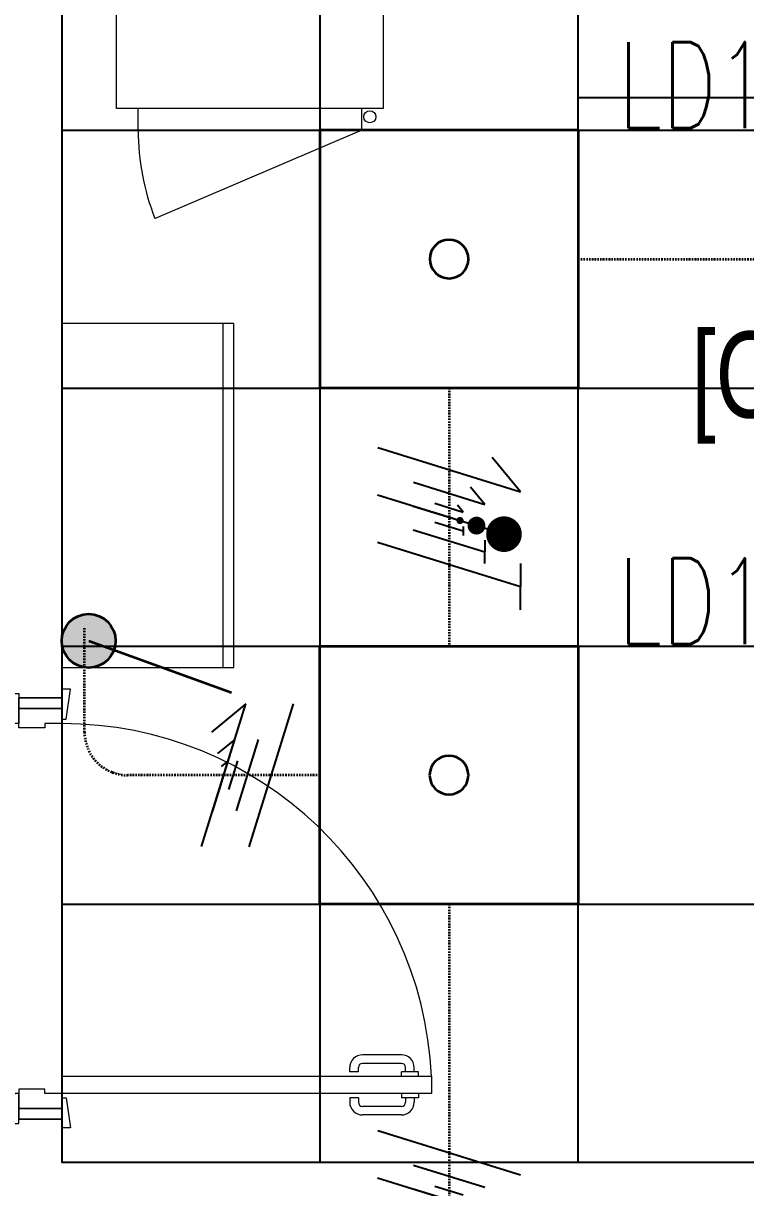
# Model space of a CAD drawing. Extents: x -12260 to 184725, y -29287 to 19916.
# Drawn here: x 35286 to 36966, y 5476 to 8183 of the extents above; entities that cross this region are included whole.
import ezdxf
from ezdxf.enums import TextEntityAlignment as Align

# ---------------------------------------------------------------- set-up
doc = ezdxf.new("R2010")
doc.units = 0
doc.header["$LTSCALE"] = 0.25
doc.linetypes.add('DASHDOT', pattern=[25.4, 12.7, -6.35, 0, -6.35])
for name, color, linetype, lineweight in [('01-First Floor-FUR$0$72_EGR_BASE_TEXT', 252, 'Continuous', 5), ('01-First Floor-FUR$0$LOADING', 253, 'Continuous', 5), ('01-First Floor-FUR$0$Walls', 251, 'Continuous', 5), ('01-First Floor-FUR$0$Wooden Joinery', 251, 'Continuous', 5), ('E-LITE-CIRC-NUMB', 6, 'Continuous', 25), ('E-LITE-CLNG', 150, 'Continuous', 35), ('E-LITE-CLNG-CNDT', 6, 'DASHDOT', 35), ('E-LITE-CTRL', 6, 'Continuous', 25), ('E-LITE-IDEN', 6, 'Continuous', 25), ('E-LITE-SWCH @ 100', 3, 'Continuous', 35), ('E-POWR-WIRE', 6, 'Continuous', 25), ('E-POWR-WIRE @ 100', 6, 'Continuous', 25), ('E-POWR-WIRE @ 20', 6, 'Continuous', 25), ('E-POWR-WIRE @ 50', 6, 'Continuous', 25)]:
    doc.layers.add(name, color=color, linetype=linetype, lineweight=lineweight)
doc.layers.add('01-First Floor-FUR$0$FALSE CEILING', color=251, linetype='Continuous')
doc.styles.add('01-First Floor-FUR$0$X3G_ENTITY_9F38', font='swisscl.ttf', dxfattribs={"height": 0.2})
doc.styles.add('DC_SIMPLEX', font='SIMPLEX.shx', dxfattribs={"width": 0.7})

# ---------------------------------------------------------------- blocks, each defined once
blk = doc.blocks.new('*U34')
blk.add_hatch(color=256).paths.add_polyline_path([(-0.625, 0.625, 1), (-0.625, -0.625, 1)])
blk.add_line((-0.625, 0), (-3.947, 1.2))
blk.add_circle((-0.625, 0), 0.625)
at = {"layer": 'E-LITE-CTRL', "style": 'DC_SIMPLEX', "width": 0.7, "flags": 8}
blk.add_attdef('CONTROL', (-26.627, -10.116), '', height=2, rotation=360, dxfattribs=at)
at = {"layer": 'E-LITE-IDEN', "style": 'DC_SIMPLEX', "width": 0.7, "flags": 8}
blk.add_attdef('TYPE', text='', height=2, rotation=360, dxfattribs=at).set_placement((-31.991, -10.116), align=Align.RIGHT)
blk = doc.blocks.new('*U24')
blk.add_lwpolyline([(-300, 300), (-300, -300), (300, -300), (300, 300)], close=True)
blk.add_circle((0, 0), 45)
at = {"layer": 'E-LITE-CIRC-NUMB', "style": 'DC_SIMPLEX', "width": 0.7, "flags": 8}
blk.add_attdef('CIRCUIT', text='', height=200, rotation=0, dxfattribs=at).set_placement((-473.9, 300), align=Align.RIGHT)
at = {"layer": 'E-LITE-CTRL', "style": 'DC_SIMPLEX', "width": 0.7, "flags": 8}
blk.add_attdef('CONTROL', (1118.9, -935), '', height=200, rotation=360, dxfattribs=at)
at = {"layer": 'E-LITE-IDEN', "style": 'DC_SIMPLEX', "width": 0.7, "flags": 8}
blk.add_attdef('TYPE', (460.4, 457.6), '', height=200, rotation=360, dxfattribs=at)
blk = doc.blocks.new('*U43')
for p, q in [((-1.658, 1.617), (1.663, 0.587)), ((-1.66, 0.515), (1.66, -0.515)), ((-1.663, -0.587), (1.658, -1.617)), ((1.659, -1.078), (1.657, -2.157))]:
    blk.add_line(p, q)
at = {"const_width": 0.414}
blk.add_lwpolyline([(1.278, -0.19, 1), (1.277, -0.604, 1)], format="xyb", close=True, dxfattribs=at)
blk = doc.blocks.new('*U768')
at = {"layer": 'E-POWR-WIRE @ 100', "xscale": 100, "yscale": 100, "zscale": 100}
blk.add_blockref('*U43', (36275.9, 5447.5), dxfattribs=at)
at = {"layer": 'E-POWR-WIRE @ 20', "xscale": 20, "yscale": 20, "zscale": 20}
blk.add_blockref('*U43', (36275.9, 5447.5), dxfattribs=at)
at = {"layer": 'E-POWR-WIRE @ 50', "xscale": 50, "yscale": 50, "zscale": 50}
blk.add_blockref('*U43', (36275.9, 5447.5), dxfattribs=at)
blk = doc.blocks.new('*U46')
for p, q in [((-0.515, -1.66), (0.515, 1.66)), ((0.515, 1.66), (-0.287, 1.001)), ((0.587, -1.663), (1.617, 1.658))]:
    blk.add_line(p, q)
blk = doc.blocks.new('*U878')
at = {"layer": 'E-POWR-WIRE @ 100', "xscale": 100, "yscale": 100, "zscale": 100}
blk.add_blockref('*U46', (35752.3, 6435.1), dxfattribs=at)
at = {"layer": 'E-POWR-WIRE @ 20', "xscale": 20, "yscale": 20, "zscale": 20}
blk.add_blockref('*U46', (35752.3, 6435.1), dxfattribs=at)
at = {"layer": 'E-POWR-WIRE @ 50', "xscale": 50, "yscale": 50, "zscale": 50}
blk.add_blockref('*U46', (35752.3, 6435.1), dxfattribs=at)
blk = doc.blocks.new('*U40')
for p, q in [((-1.658, 1.617), (1.663, 0.587)), ((1.663, 0.587), (1.004, 1.389)), ((-1.66, 0.515), (1.66, -0.515)), ((-1.663, -0.587), (1.658, -1.617)), ((1.659, -1.078), (1.657, -2.157))]:
    blk.add_line(p, q)
at = {"const_width": 0.414}
blk.add_lwpolyline([(1.278, -0.19, 1), (1.277, -0.604, 1)], format="xyb", close=True, dxfattribs=at)
blk = doc.blocks.new('*U917')
at = {"layer": 'E-POWR-WIRE @ 100', "xscale": 100, "yscale": 100, "zscale": 100}
blk.add_blockref('*U40', (36275.9, 7035.1), dxfattribs=at)
at = {"layer": 'E-POWR-WIRE @ 20', "xscale": 20, "yscale": 20, "zscale": 20}
blk.add_blockref('*U40', (36275.9, 7035.1), dxfattribs=at)
at = {"layer": 'E-POWR-WIRE @ 50', "xscale": 50, "yscale": 50, "zscale": 50}
blk.add_blockref('*U40', (36275.9, 7035.1), dxfattribs=at)
blk = doc.blocks.new('01-First Floor-FUR$0$A$C72370EFE')
at = {"layer": '01-First Floor-FUR$0$Wooden Joinery'}
for p, q in [((-0.01, -0.04), (-0.02, -0.04)), ((-0.01, -0.03), (-0.01, -0.07)), ((0, -0.03), (-0.01, -0.03)), ((0.04, -0.03), (0.05, -0.03)), ((0.05, -0.03), (0.05, -0.07)), ((0.05, -0.04), (0.06, -0.04)), ((-0.05, -0.07), (-0.05, -0.16)), ((-0.03, -0.07), (-0.03, -0.16)), ((-0.01, -0.06), (-0.02, -0.06)), ((0, -0.07), (-0.01, -0.07)), ((0.04, -0.07), (0.05, -0.07)), ((0.05, -0.06), (0.06, -0.06)), ((0.07, -0.07), (0.07, -0.16)), ((0.09, -0.07), (0.09, -0.16)), ((-0.01, -0.17), (-0.02, -0.17)), ((-0.01, -0.17), (-0.01, -0.19)), ((0.05, -0.17), (0.06, -0.17)), ((0.05, -0.17), (0.05, -0.19)), ((-0.01, -0.19), (-0.02, -0.19)), ((0.05, -0.19), (0.06, -0.19))]:
    blk.add_line(p, q, dxfattribs=at)
for centre, radius, start, end in [((-0.02, -0.07), 0.03, 90, 180), ((0.06, -0.07), 0.03, 0, 90), ((-0.02, -0.07), 0.01, 90, 180), ((0.06, -0.07), 0.01, 0, 90), ((-0.02, -0.16), 0.03, 180, 270), ((-0.02, -0.16), 0.01, 180, 270), ((0.06, -0.16), 0.01, 270, 0), ((0.06, -0.16), 0.03, 270, 0)]:
    blk.add_arc(centre, radius, start, end, dxfattribs=at)
blk = doc.blocks.new('01-First Floor-FUR$0$A$C5DAD61B4')
at = {"layer": '01-First Floor-FUR$0$Wooden Joinery'}
for points in [[(80, 959.1), (80, 969.1), (10, 979.1), (10, 959.1)], [(940, 959.1), (940, 969.1), (1010, 979.1), (1010, 959.1)], [(70, 859.1), (70, 849.1), (0, 839.1), (0, 859.1)], [(120, 859.1), (120, 0), (80, 0), (80, 859.1)], [(950, 859.1), (950, 849.1), (1020, 839.1), (1020, 859.1)]]:
    blk.add_lwpolyline(points, close=True, dxfattribs=at)
for points in [[(45, 859.1), (45, 959.1), (20, 959.1), (20, 859.1), (45, 859.1)], [(45, 859.1), (80, 859.1), (80, 899.1), (90, 899.1), (90, 959.1), (45, 959.1), (45, 859.1)], [(975, 859.1), (940, 859.1), (940, 899.1), (930, 899.1), (930, 959.1), (975, 959.1), (975, 859.1)], [(975, 859.1), (975, 959.1), (1000, 959.1), (1000, 859.1), (975, 859.1)]]:
    blk.add_lwpolyline(points, dxfattribs=at)
blk.add_arc((80, 859.1), 860, 272.666, 0, dxfattribs=at)
at = {"layer": '01-First Floor-FUR$0$Wooden Joinery', "xscale": 999.9999999998854, "yscale": 999.9999999998854, "zscale": 999.9999999998854, "rotation": 180}
blk.add_blockref('01-First Floor-FUR$0$A$C72370EFE', (120, 0), dxfattribs=at)
blk = doc.blocks.new('01-First Floor-FUR$0$GF21027-P')
at = {"layer": '01-First Floor-FUR$0$LOADING'}
for p, q in [((0.4, 0.4), (-0.4, 0.4)), ((-0.4, 0.4), (-0.4, 0)), ((0.4, 0), (0.4, 0.4)), ((-0.4, 0.025), (0.4, 0.025)), ((-0.4, 0), (0.4, 0))]:
    blk.add_line(p, q, dxfattribs=at)
blk = doc.blocks.new('01-First Floor-FUR$0$M.99.85.16')
at = {"layer": '01-First Floor-FUR$0$LOADING'}
for p, q in [((76291.8, 3170), (76291.8, 3120, 0)), ((76683.8, 3170), (76291.8, 3170)), ((76683.8, 3120, 0), (76683.8, 3170, 0)), ((76228, 2495), (76228, 2545)), ((76748, 2495), (76748, 2545)), ((76748, 2495, 0), (76228, 2495)), ((76748, 2495), (76267.2, 2289.2))]:
    blk.add_line(p, q, dxfattribs=at)
blk.add_lwpolyline([(76178, 3120), (76798, 3120), (76798, 2545), (76178, 2545), (76178, 3120)], dxfattribs=at)
blk.add_circle((76766.6, 2525.9), 14.1, dxfattribs=at)
blk.add_arc((76788, 2495, 0), 560, 180, 201.5636, dxfattribs=at)
blk = doc.blocks.new('01-First Floor-FUR')
at = {"layer": '01-First Floor-FUR$0$FALSE CEILING', "linetype": 'Continuous'}
for p, q in [((35976, 5535), (35976, 8610)), ((36576, 5535), (36576, 8610)), ((35376, 7935), (39376, 7935)), ((35376, 7335), (39376, 7335)), ((35376, 6735), (39376, 6735)), ((35376, 6135), (39376, 6135))]:
    blk.add_line(p, q, dxfattribs=at)
at = {"layer": '01-First Floor-FUR$0$FALSE CEILING'}
for p, q in [((36576, 8010, -0.1), (36576, 8610, -0.1)), ((38776, 8010, -0.1), (36576, 8010, -0.1))]:
    blk.add_line(p, q, dxfattribs=at)
blk.add_lwpolyline([(39376, 8610), (35376, 8610), (35376, 5535), (39376, 5535)], close=True, dxfattribs=at)
at = {"layer": '01-First Floor-FUR$0$LOADING'}
for p, q in [((36576, 8010, -0.1), (36576, 8610, -0.1)), ((38776, 8010, -0.1), (36576, 8010, -0.1))]:
    blk.add_line(p, q, dxfattribs=at)
at = {"layer": '01-First Floor-FUR$0$Walls'}
for p, q in [((35376, 8610), (35376, 6615)), ((35376, 6615), (35276, 6615)), ((35376, 5635), (35276, 5635)), ((35376, 5535), (35376, 5635)), ((39376, 5535), (35376, 5535))]:
    blk.add_line(p, q, dxfattribs=at)
at = {"layer": '01-First Floor-FUR$0$LOADING'}
blk.add_blockref('01-First Floor-FUR$0$M.99.85.16', (-40674.8, 5440, -0.1), dxfattribs=at)
at = {"layer": '01-First Floor-FUR$0$LOADING', "color": 1, "xscale": 1000, "yscale": 1000, "zscale": 1000, "rotation": 90.00000002091163}
blk.add_blockref('01-First Floor-FUR$0$GF21027-P', (35776, 7085.1, -0.1), dxfattribs=at)
at = {"layer": '01-First Floor-FUR$0$Wooden Joinery', "rotation": 90.00000000000001}
blk.add_blockref('01-First Floor-FUR$0$A$C5DAD61B4', (36235.1, 5615), dxfattribs=at)
at = {"layer": '01-First Floor-FUR$0$72_EGR_BASE_TEXT', "insert": (37294.8, 7466.4), "char_height": 200, "attachment_point": 2, "style": '01-First Floor-FUR$0$X3G_ENTITY_9F38'}
blk.add_mtext('[OPDF49]', dxfattribs=at)

msp = doc.modelspace()

# ---------------------------------------------------------------- linework, layer by layer
at = {"layer": 'E-LITE-CLNG-CNDT'}
for points in [[(36575.9, 7635.1), (38375.9, 7635.1)], [(36275.9, 7335.1), (36275.9, 6735.1)], [(36275.9, 6135.1), (36275.9, 4760)]]:
    msp.add_lwpolyline(points, dxfattribs=at)
msp.add_lwpolyline([(35975.9, 6435.1), (35528.6, 6435.1, -0.414214), (35428.6, 6535.1), (35428.6, 6778.7)], format="xyb", dxfattribs=at)

# ---------------------------------------------------------------- block references
at = {"layer": 'E-LITE-CLNG'}
ref = msp.add_blockref('*U24', (36276, 7635.1), dxfattribs=dict(at, xscale=-1))
ref.add_attrib('TYPE', 'LD1', (36669.5, 7939.5), dxfattribs={"layer": 'E-LITE-IDEN', "height": 200, "rotation": 0, "style": 'DC_SIMPLEX', "width": 0.7, "flags": 8})
ref = msp.add_blockref('*U24', (36275.9, 6435.1), dxfattribs=dict(at, xscale=-1))
ref.add_attrib('TYPE', 'LD1', (36669.4, 6739.5), dxfattribs={"layer": 'E-LITE-IDEN', "height": 200, "rotation": 0, "style": 'DC_SIMPLEX', "width": 0.7, "flags": 8})
at = {"layer": 'E-LITE-CLNG-CNDT'}
msp.add_blockref('01-First Floor-FUR', (0, 0), dxfattribs=at)
at = {"layer": 'E-LITE-SWCH @ 100', "xscale": 100, "yscale": 100, "zscale": 100, "rotation": 180}
msp.add_blockref('*U34', (35375.7, 6747.3), dxfattribs=at)
at = {"layer": 'E-POWR-WIRE'}
for name in ['*U917', '*U878', '*U768']:
    msp.add_blockref(name, (0, 0), dxfattribs=at)

doc.saveas('drawing.dxf')
